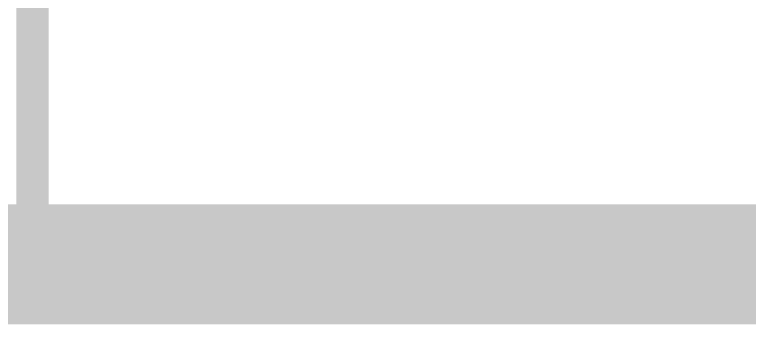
# Model space of a CAD drawing. Extents: x 575917 to 733065, y -270021 to -228021.
# Drawn here: x 646502 to 647113, y -269071 to -268813 of the extents above; entities that cross this region are included whole.
import ezdxf

# ---------------------------------------------------------------- set-up
doc = ezdxf.new("R2010")
doc.units = 0
doc.header["$LTSCALE"] = 1000
doc.header["$MEASUREMENT"] = 0
doc.layers.add('1', color=3, linetype='CONTINUOUS')
doc.layers.add('PUB_TITLE', color=4, linetype='CONTINUOUS')

msp = doc.modelspace()

# ---------------------------------------------------------------- linework, layer by layer
at = {"layer": '1', "const_width": 45}
msp.add_lwpolyline([(633016.99, -263801.6), (649216.99, -263801.6), (649216.99, -269021.16), (633016.99, -269021.16)], close=True, dxfattribs=at)
msp.add_lwpolyline([(633016.99, -263801.6), (649216.99, -263801.6), (649216.99, -269021.16), (633016.99, -269021.16)], close=True, dxfattribs=at)
at = {"layer": '1', "const_width": 27}
msp.add_lwpolyline([(646516.99, -266141.16), (646516.99, -269021.16)], dxfattribs=at)
msp.add_lwpolyline([(646516.99, -266141.16), (646516.99, -269021.16)], dxfattribs=at)
at = {"layer": 'PUB_TITLE', "const_width": 100}
msp.add_lwpolyline([(578416.99, -269021.16), (649216.99, -269021.16), (649216.99, -229021.16), (578416.99, -229021.16)], close=True, dxfattribs=at)
msp.add_lwpolyline([(578416.99, -269021.16), (649216.99, -269021.16), (649216.99, -229021.16), (578416.99, -229021.16)], close=True, dxfattribs=at)

doc.saveas('drawing.dxf')
